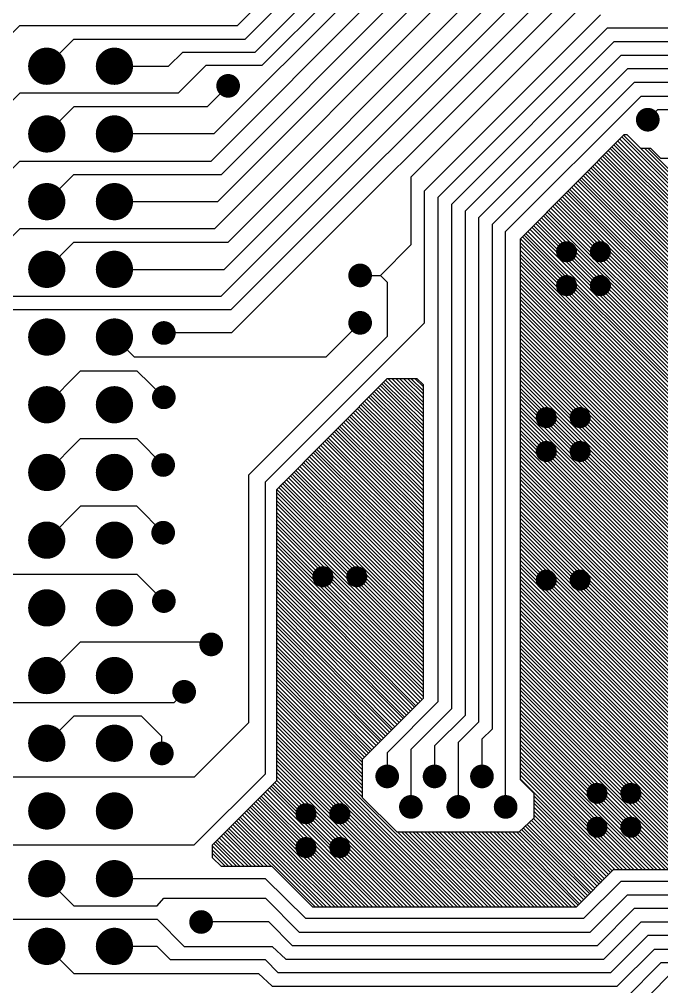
# Model space of a CAD drawing. Extents: x 295 to 953, y 10 to 290.
# Drawn here: x 520.9 to 560.7, y 133.6 to 193.5 of the extents above; entities that cross this region are included whole.
import ezdxf

# ---------------------------------------------------------------- set-up
doc = ezdxf.new("R2010")
doc.units = 0
doc.header["$LTSCALE"] = 5
doc.header["$MEASUREMENT"] = 0
doc.layers.get('0').update_dxf_attribs({"linetype": 'CONTINUOUS', "lineweight": 25})
doc.layers.add('ART02_PHO', color=2, linetype='CONTINUOUS')

msp = doc.modelspace()

# ---------------------------------------------------------------- linework, layer by layer
for points, const_width in [([(523.195, 190.571, -1), (522.042, 190.571, -1)], 1.153), ([(527.386, 190.571, -1), (526.233, 190.571, -1)], 1.153), ([(534.217, 189.356, -1), (533.484, 189.356, -1)], 0.733), ([(523.195, 186.38, -1), (522.042, 186.38, -1)], 1.153), ([(527.386, 186.38, -1), (526.233, 186.38, -1)], 1.153), ([(560.202, 187.26, -1), (559.468, 187.26, -1)], 0.733), ([(523.195, 182.189, -1), (522.042, 182.189, -1)], 1.153), ([(527.386, 182.189, -1), (526.233, 182.189, -1)], 1.153), ([(555.13, 179.088, -1), (554.481, 179.088, -1)], 0.65), ([(557.226, 179.088, -1), (556.576, 179.088, -1)], 0.65), ([(523.195, 177.998, -1), (522.042, 177.998, -1)], 1.153), ([(527.386, 177.998, -1), (526.233, 177.998, -1)], 1.153), ([(542.39, 177.621, -1), (541.656, 177.621, -1)], 0.733), ([(555.13, 176.992, -1), (554.481, 176.992, -1)], 0.65), ([(557.226, 176.992, -1), (556.576, 176.992, -1)], 0.65), ([(523.195, 173.807, -1), (522.042, 173.807, -1)], 1.153), ([(527.386, 173.807, -1), (526.233, 173.807, -1)], 1.153), ([(542.39, 174.687, -1), (541.656, 174.687, -1)], 0.733), ([(530.236, 174.059, -1), (529.502, 174.059, -1)], 0.733), ([(523.195, 169.616, -1), (522.042, 169.616, -1)], 1.153), ([(527.386, 169.616, -1), (526.233, 169.616, -1)], 1.153), ([(530.236, 170.077, -1), (529.502, 170.077, -1)], 0.733), ([(553.873, 168.82, -1), (553.224, 168.82, -1)], 0.65), ([(555.969, 168.82, -1), (555.319, 168.82, -1)], 0.65), ([(553.873, 166.724, -1), (553.224, 166.724, -1)], 0.65), ([(555.969, 166.724, -1), (555.319, 166.724, -1)], 0.65), ([(523.195, 165.425, -1), (522.042, 165.425, -1)], 1.153), ([(527.386, 165.425, -1), (526.233, 165.425, -1)], 1.153), ([(530.194, 165.886, -1), (529.461, 165.886, -1)], 0.733), ([(523.195, 161.234, -1), (522.042, 161.234, -1)], 1.153), ([(527.386, 161.234, -1), (526.233, 161.234, -1)], 1.153), ([(530.194, 161.695, -1), (529.461, 161.695, -1)], 0.733), ([(540.043, 158.971, -1), (539.393, 158.971, -1)], 0.65), ([(542.138, 158.971, -1), (541.489, 158.971, -1)], 0.65), ([(553.873, 158.762, -1), (553.224, 158.762, -1)], 0.65), ([(555.969, 158.762, -1), (555.319, 158.762, -1)], 0.65), ([(523.195, 157.043, -1), (522.042, 157.043, -1)], 1.153), ([(527.386, 157.043, -1), (526.233, 157.043, -1)], 1.153), ([(530.236, 157.462, -1), (529.502, 157.462, -1)], 0.733), ([(533.17, 154.78, -1), (532.436, 154.78, -1)], 0.733), ([(523.195, 152.852, -1), (522.042, 152.852, -1)], 1.153), ([(527.386, 152.852, -1), (526.233, 152.852, -1)], 1.153), ([(531.493, 151.846, -1), (530.76, 151.846, -1)], 0.733), ([(523.195, 148.661, -1), (522.042, 148.661, -1)], 1.153), ([(527.386, 148.661, -1), (526.233, 148.661, -1)], 1.153), ([(530.11, 148.033, -1), (529.377, 148.033, -1)], 0.733), ([(544.066, 146.608, -1), (543.333, 146.608, -1)], 0.733), ([(547, 146.608, -1), (546.266, 146.608, -1)], 0.733), ([(549.934, 146.608, -1), (549.2, 146.608, -1)], 0.733), ([(557.016, 145.56, -1), (556.367, 145.56, -1)], 0.65), ([(559.112, 145.56, -1), (558.462, 145.56, -1)], 0.65), ([(523.195, 144.47, -1), (522.042, 144.47, -1)], 1.153), ([(527.386, 144.47, -1), (526.233, 144.47, -1)], 1.153), ([(538.995, 144.303, -1), (538.345, 144.303, -1)], 0.65), ([(541.091, 144.303, -1), (540.441, 144.303, -1)], 0.65), ([(545.533, 144.722, -1), (544.8, 144.722, -1)], 0.733), ([(548.467, 144.722, -1), (547.733, 144.722, -1)], 0.733), ([(551.4, 144.722, -1), (550.667, 144.722, -1)], 0.733), ([(557.016, 143.464, -1), (556.367, 143.464, -1)], 0.65), ([(559.112, 143.464, -1), (558.462, 143.464, -1)], 0.65), ([(538.995, 142.207, -1), (538.345, 142.207, -1)], 0.65), ([(541.091, 142.207, -1), (540.441, 142.207, -1)], 0.65), ([(523.195, 140.279, -1), (522.042, 140.279, -1)], 1.153), ([(527.386, 140.279, -1), (526.233, 140.279, -1)], 1.153), ([(532.541, 137.597, -1), (531.808, 137.597, -1)], 0.733), ([(523.195, 136.088, -1), (522.042, 136.088, -1)], 1.153), ([(527.386, 136.088, -1), (526.233, 136.088, -1)], 1.153)]:
    msp.add_lwpolyline(points, format="xyb", close=True, dxfattribs=dict(const_width=const_width))
at = {"layer": 'ART02_PHO', "color": 7}
for p, q in [((534.437, 193.086), (545.166, 203.815)), ((549.357, 204.024), (535.946, 190.613)), ((549.776, 203.186), (532.971, 186.38)), ((535.527, 191.451), (546.843, 202.767)), ((534.898, 192.248), (543.909, 201.258)), ((532.803, 184.704), (548.729, 200.672)), ((533.432, 183.866), (549.357, 199.833)), ((533.222, 182.189), (549.986, 198.995)), ((550.615, 198.157), (533.012, 180.513)), ((533.599, 177.998), (553.758, 198.157)), ((554.177, 197.109), (533.39, 176.322)), ((533.851, 179.675), (551.453, 197.319)), ((554.806, 196.271), (534.018, 175.484)), ((555.434, 195.433), (534.06, 174.059)), ((556.063, 194.595), (545.166, 183.698)), ((546.005, 182.86), (556.901, 193.756)), ((518.428, 190.571), (520.942, 193.086)), ((520.942, 193.086), (534.437, 193.086)), ((557.32, 192.918), (546.843, 182.441)), ((663.562, 192.918), (557.32, 192.918)), ((522.619, 190.571), (524.295, 192.248)), ((524.295, 192.248), (534.898, 192.248)), ((557.739, 192.08), (547.681, 182.022)), ((663.981, 192.08), (557.739, 192.08)), ((530.163, 190.571), (531.043, 191.451)), ((531.043, 191.451), (535.527, 191.451)), ((558.158, 191.242), (548.519, 181.603)), ((664.4, 191.242), (558.158, 191.242)), ((526.81, 190.571), (530.163, 190.571)), ((532.468, 190.613), (530.749, 188.895)), ((535.946, 190.613), (532.468, 190.613)), ((558.578, 190.404), (549.357, 181.183)), ((664.819, 190.404), (558.578, 190.404)), ((533.851, 189.356), (532.551, 188.057)), ((558.997, 189.565), (550.196, 180.764)), ((665.238, 189.565), (558.997, 189.565)), ((520.942, 188.895), (518.428, 186.38)), ((530.749, 188.895), (520.942, 188.895)), ((551.034, 180.345), (559.416, 188.727)), ((559.416, 188.727), (665.658, 188.727)), ((524.295, 188.057), (522.619, 186.38)), ((532.551, 188.057), (524.295, 188.057)), ((559.835, 187.26), (560.463, 187.889)), ((560.463, 187.889), (658.742, 187.889)), ((532.971, 186.38), (526.81, 186.38)), ((551.956, 179.884), (558.368, 186.338)), ((601.829, 142.836), (558.326, 186.296)), ((558.368, 186.338), (558.536, 186.338)), ((558.536, 186.338), (559.374, 185.5)), ((601.2, 142.207), (557.739, 185.71)), ((601.326, 142.333), (557.865, 185.794)), ((601.451, 142.459), (557.991, 185.919)), ((601.577, 142.584), (558.117, 186.045)), ((601.703, 142.71), (558.242, 186.171)), ((600.613, 141.62), (557.153, 185.081)), ((600.739, 141.746), (557.278, 185.207)), ((600.865, 141.872), (557.404, 185.333)), ((600.99, 141.998), (557.53, 185.458)), ((601.116, 142.123), (557.614, 185.584)), ((601.912, 142.92), (559.374, 185.5)), ((559.374, 185.5), (560.002, 185.5)), ((602.038, 143.045), (559.625, 185.5)), ((602.164, 143.171), (559.835, 185.5)), ((560.002, 185.5), (560.631, 184.872)), ((518.428, 182.189), (520.942, 184.704)), ((520.942, 184.704), (532.803, 184.704)), ((600.027, 141.034), (556.566, 184.494)), ((600.152, 141.159), (556.692, 184.62)), ((600.278, 141.285), (556.817, 184.746)), ((600.404, 141.411), (556.901, 184.872)), ((600.488, 141.495), (557.027, 184.997)), ((560.631, 184.872), (562.349, 184.872)), ((522.619, 182.189), (524.295, 183.866)), ((524.295, 183.866), (533.432, 183.866)), ((599.063, 140.824), (555.979, 183.908)), ((599.314, 140.824), (556.105, 184.033)), ((599.566, 140.824), (556.189, 184.159)), ((599.775, 140.824), (556.314, 184.285)), ((599.901, 140.908), (556.44, 184.369)), ((545.166, 183.698), (545.166, 179.507)), ((597.889, 140.824), (555.392, 183.321)), ((598.141, 140.824), (555.518, 183.447)), ((598.35, 140.824), (555.602, 183.572)), ((598.602, 140.824), (555.728, 183.656)), ((598.853, 140.824), (555.853, 183.782)), ((546.005, 174.687), (546.005, 182.86)), ((596.716, 140.824), (554.806, 182.734)), ((596.925, 140.824), (554.889, 182.86)), ((597.177, 140.824), (555.015, 182.944)), ((597.428, 140.824), (555.141, 183.069)), ((597.638, 140.824), (555.267, 183.195)), ((526.81, 182.189), (533.222, 182.189)), ((546.843, 182.441), (546.843, 151.218)), ((595.5, 140.824), (554.177, 182.147)), ((595.752, 140.824), (554.303, 182.273)), ((596.003, 140.824), (554.428, 182.357)), ((596.213, 140.824), (554.554, 182.483)), ((596.464, 140.824), (554.68, 182.608)), ((547.681, 182.022), (547.681, 150.799)), ((548.519, 181.603), (548.519, 150.38)), ((594.117, 140.824), (553.465, 181.435)), ((594.327, 140.824), (553.59, 181.561)), ((594.578, 140.824), (553.716, 181.644)), ((594.83, 140.824), (553.842, 181.77)), ((595.039, 140.824), (553.967, 181.896)), ((595.291, 140.824), (554.093, 182.022)), ((549.357, 181.183), (549.357, 149.96)), ((592.902, 140.824), (552.878, 180.848)), ((593.153, 140.824), (553.003, 180.932)), ((593.405, 140.824), (553.129, 181.058)), ((593.614, 140.824), (553.255, 181.183)), ((593.866, 140.824), (553.381, 181.309)), ((520.942, 180.513), (518.428, 177.998)), ((533.012, 180.513), (520.942, 180.513)), ((550.196, 180.764), (550.196, 149.541)), ((551.034, 144.722), (551.034, 180.345)), ((591.98, 140.824), (552.417, 180.345)), ((592.189, 140.824), (552.542, 180.471)), ((592.441, 140.824), (552.668, 180.597)), ((592.692, 140.824), (552.752, 180.722)), ((522.619, 177.998), (524.295, 179.675)), ((524.295, 179.675), (533.851, 179.675)), ((591.016, 140.824), (551.956, 179.884)), ((551.956, 146.398), (551.956, 179.884)), ((591.267, 140.824), (552.081, 180.01)), ((591.477, 140.824), (552.165, 180.136)), ((591.728, 140.824), (552.291, 180.22)), ((545.166, 179.507), (543.28, 177.621)), ((590.764, 140.824), (551.956, 179.633)), ((590.555, 140.824), (551.956, 179.423)), ((590.303, 140.824), (551.956, 179.172)), ((590.052, 140.824), (551.956, 178.92)), ((589.842, 140.824), (551.956, 178.711)), ((589.591, 140.824), (551.956, 178.459)), ((526.81, 177.998), (533.599, 177.998)), ((589.339, 140.824), (551.956, 178.25)), ((589.13, 140.824), (551.956, 177.998)), ((542.023, 177.621), (543.28, 177.621)), ((543.28, 177.621), (543.699, 177.202)), ((588.878, 140.824), (551.956, 177.747)), ((588.627, 140.824), (551.956, 177.537)), ((588.417, 140.824), (551.956, 177.286)), ((543.699, 177.202), (543.699, 173.849)), ((588.166, 140.824), (551.956, 177.034)), ((587.915, 140.824), (551.956, 176.825)), ((533.39, 176.322), (516.751, 176.322)), ((587.705, 140.824), (551.956, 176.573)), ((587.454, 140.824), (551.956, 176.322)), ((587.202, 140.824), (551.956, 176.112)), ((534.018, 175.484), (520.104, 175.484)), ((586.993, 140.824), (551.956, 175.861)), ((586.741, 140.824), (551.956, 175.609)), ((586.531, 140.824), (551.956, 175.4)), ((586.28, 140.824), (551.956, 175.148)), ((586.029, 140.824), (551.956, 174.897)), ((536.156, 164.839), (546.005, 174.687)), ((539.928, 172.592), (542.023, 174.687)), ((585.819, 140.824), (551.956, 174.687)), ((585.568, 140.824), (551.956, 174.436)), ((526.81, 173.807), (528.025, 172.592)), ((534.06, 174.059), (529.869, 174.059)), ((543.699, 173.849), (535.108, 165.258)), ((585.316, 140.824), (551.956, 174.184)), ((585.107, 140.824), (551.956, 173.975)), ((584.855, 140.824), (551.956, 173.723)), ((584.604, 140.824), (551.956, 173.472)), ((584.394, 140.824), (551.956, 173.262)), ((528.025, 172.592), (539.928, 172.592)), ((584.143, 140.824), (551.956, 173.011)), ((583.891, 140.824), (551.956, 172.76)), ((583.682, 140.824), (551.956, 172.55)), ((583.43, 140.824), (551.956, 172.299)), ((583.179, 140.824), (551.956, 172.047)), ((522.619, 169.616), (524.714, 171.712)), ((524.714, 171.712), (528.193, 171.712)), ((528.193, 171.712), (529.869, 170.077)), ((582.969, 140.824), (551.956, 171.838)), ((582.718, 140.824), (551.956, 171.586)), ((582.466, 140.824), (551.956, 171.335)), ((536.868, 164.378), (543.699, 171.251)), ((545.921, 167.898), (543.155, 170.664)), ((545.921, 168.149), (543.28, 170.79)), ((545.921, 168.359), (543.364, 170.915)), ((545.921, 168.61), (543.49, 170.999)), ((545.921, 168.862), (543.616, 171.125)), ((543.699, 171.251), (545.544, 171.251)), ((545.921, 169.071), (543.741, 171.251)), ((545.921, 169.323), (543.993, 171.251)), ((545.921, 169.574), (544.244, 171.251)), ((545.921, 169.784), (544.454, 171.251)), ((545.921, 170.035), (544.705, 171.251)), ((545.921, 170.287), (544.957, 171.251)), ((545.921, 170.496), (545.166, 171.251)), ((545.921, 170.748), (545.418, 171.251)), ((545.544, 171.251), (545.921, 170.874)), ((545.921, 170.874), (545.921, 151.427)), ((582.257, 140.824), (551.956, 171.125)), ((582.005, 140.824), (551.956, 170.874)), ((545.921, 166.724), (542.568, 170.077)), ((545.921, 166.976), (542.652, 170.203)), ((545.921, 167.186), (542.777, 170.329)), ((545.921, 167.437), (542.903, 170.413)), ((545.921, 167.688), (543.029, 170.538)), ((581.754, 140.824), (551.956, 170.622)), ((581.544, 140.824), (551.956, 170.413)), ((581.293, 140.824), (551.956, 170.161)), ((545.921, 165.551), (541.939, 169.491)), ((545.921, 165.761), (542.065, 169.616)), ((545.921, 166.012), (542.191, 169.7)), ((545.921, 166.263), (542.316, 169.826)), ((545.921, 166.473), (542.442, 169.952)), ((581.041, 140.824), (551.956, 169.952)), ((580.832, 140.824), (551.956, 169.7)), ((545.921, 164.336), (541.353, 168.904)), ((545.921, 164.587), (541.478, 168.988)), ((545.921, 164.839), (541.604, 169.113)), ((545.921, 165.048), (541.73, 169.239)), ((545.921, 165.3), (541.855, 169.365)), ((580.58, 140.824), (551.956, 169.449)), ((580.329, 140.824), (551.956, 169.239)), ((580.119, 140.824), (551.956, 168.988)), ((545.921, 163.162), (540.766, 168.275)), ((545.921, 163.414), (540.892, 168.401)), ((545.921, 163.623), (541.017, 168.527)), ((545.921, 163.875), (541.143, 168.652)), ((545.921, 164.126), (541.227, 168.778)), ((579.868, 140.824), (551.956, 168.736)), ((579.616, 140.824), (551.956, 168.527)), ((579.407, 140.824), (551.956, 168.275)), ((545.921, 161.989), (540.179, 167.688)), ((545.921, 162.198), (540.305, 167.814)), ((545.921, 162.45), (540.43, 167.94)), ((545.921, 162.701), (540.514, 168.066)), ((545.921, 162.911), (540.64, 168.191)), ((579.155, 140.824), (551.956, 168.024)), ((578.904, 140.824), (551.956, 167.814)), ((522.619, 165.425), (524.714, 167.521)), ((524.714, 167.521), (528.193, 167.521)), ((528.193, 167.521), (529.827, 165.886)), ((545.921, 160.773), (539.592, 167.102)), ((545.921, 161.025), (539.718, 167.227)), ((545.921, 161.276), (539.844, 167.353)), ((545.921, 161.486), (539.928, 167.479)), ((545.921, 161.737), (540.053, 167.563)), ((578.694, 140.824), (551.956, 167.563)), ((578.443, 140.824), (551.956, 167.311)), ((578.233, 140.824), (551.956, 167.102)), ((545.921, 159.6), (539.006, 166.515)), ((545.921, 159.851), (539.131, 166.641)), ((545.921, 160.103), (539.215, 166.766)), ((545.921, 160.312), (539.341, 166.85)), ((545.921, 160.564), (539.467, 166.976)), ((577.982, 140.824), (551.956, 166.85)), ((577.73, 140.824), (551.956, 166.599)), ((545.921, 158.426), (538.419, 165.928)), ((545.921, 158.678), (538.503, 166.054)), ((545.921, 158.887), (538.628, 166.18)), ((545.921, 159.139), (538.754, 166.263)), ((545.921, 159.39), (538.88, 166.389)), ((577.521, 140.824), (551.956, 166.389)), ((577.269, 140.824), (551.956, 166.138)), ((577.018, 140.824), (551.956, 165.886)), ((545.921, 157.253), (537.79, 165.341)), ((545.921, 157.462), (537.916, 165.467)), ((545.921, 157.714), (538.042, 165.551)), ((545.921, 157.965), (538.167, 165.677)), ((545.921, 158.175), (538.293, 165.802)), ((576.808, 140.824), (551.956, 165.677)), ((576.557, 140.824), (551.956, 165.425)), ((535.108, 165.258), (535.108, 149.919)), ((536.156, 146.775), (536.156, 164.839)), ((545.921, 156.037), (537.203, 164.755)), ((545.921, 156.289), (537.329, 164.839)), ((545.921, 156.54), (537.455, 164.964)), ((545.921, 156.75), (537.581, 165.09)), ((545.921, 157.001), (537.706, 165.216)), ((576.305, 140.824), (551.956, 165.174)), ((576.096, 140.824), (551.956, 164.964)), ((575.844, 140.824), (551.956, 164.713)), ((545.921, 155.325), (536.868, 164.378)), ((536.868, 146.356), (536.868, 164.378)), ((545.921, 155.115), (536.868, 164.168)), ((545.921, 155.576), (536.994, 164.503)), ((545.921, 155.828), (537.078, 164.629)), ((575.593, 140.824), (551.956, 164.461)), ((575.383, 140.824), (551.956, 164.252)), ((545.921, 154.864), (536.868, 163.917)), ((545.921, 154.613), (536.868, 163.665)), ((575.132, 140.824), (551.956, 164)), ((574.881, 140.824), (551.956, 163.749)), ((574.671, 140.824), (551.956, 163.539)), ((524.714, 163.33), (522.619, 161.234)), ((528.193, 163.33), (524.714, 163.33)), ((529.827, 161.695), (528.193, 163.33)), ((545.921, 154.403), (536.868, 163.456)), ((545.921, 154.151), (536.868, 163.204)), ((545.921, 153.9), (536.868, 162.953)), ((574.42, 140.824), (551.956, 163.288)), ((574.168, 140.824), (551.956, 163.036)), ((545.921, 153.69), (536.868, 162.743)), ((545.921, 153.439), (536.868, 162.492)), ((573.958, 140.824), (551.956, 162.827)), ((573.707, 140.824), (551.956, 162.575)), ((573.456, 140.824), (551.956, 162.324)), ((545.921, 153.188), (536.868, 162.24)), ((545.921, 152.978), (536.868, 162.031)), ((545.921, 152.727), (536.868, 161.779)), ((573.246, 140.824), (551.956, 162.114)), ((572.995, 140.824), (551.956, 161.863)), ((545.921, 152.475), (536.868, 161.528)), ((545.921, 152.266), (536.868, 161.318)), ((572.743, 140.824), (551.956, 161.653)), ((572.534, 140.824), (551.956, 161.402)), ((572.282, 140.824), (551.956, 161.15)), ((545.921, 152.014), (536.868, 161.067)), ((545.921, 151.805), (536.868, 160.857)), ((545.921, 151.553), (536.868, 160.606)), ((572.031, 140.824), (551.956, 160.941)), ((571.821, 140.824), (551.956, 160.689)), ((545.837, 151.385), (536.868, 160.354)), ((545.711, 151.26), (536.868, 160.145)), ((545.585, 151.134), (536.868, 159.893)), ((571.57, 140.824), (551.956, 160.438)), ((571.318, 140.824), (551.956, 160.228)), ((571.109, 140.824), (551.956, 159.977)), ((545.46, 151.008), (536.868, 159.642)), ((545.376, 150.924), (536.868, 159.432)), ((570.857, 140.824), (551.956, 159.726)), ((570.648, 140.824), (551.956, 159.516)), ((520.523, 159.139), (528.193, 159.139)), ((528.193, 159.139), (529.869, 157.462)), ((545.25, 150.799), (536.868, 159.181)), ((545.124, 150.673), (536.868, 158.929)), ((544.999, 150.547), (536.868, 158.72)), ((570.396, 140.824), (551.956, 159.265)), ((570.145, 140.824), (551.956, 159.013)), ((569.935, 140.824), (551.956, 158.804)), ((544.873, 150.422), (536.868, 158.468)), ((544.747, 150.296), (536.868, 158.217)), ((569.684, 140.824), (551.956, 158.552)), ((569.432, 140.824), (551.956, 158.301)), ((569.223, 140.824), (551.956, 158.091)), ((544.663, 150.212), (536.868, 158.007)), ((544.538, 150.086), (536.868, 157.756)), ((544.412, 149.96), (536.868, 157.504)), ((568.971, 140.824), (551.956, 157.84)), ((568.72, 140.824), (551.956, 157.588)), ((544.286, 149.835), (536.868, 157.295)), ((544.16, 149.709), (536.868, 157.043)), ((568.51, 140.824), (551.956, 157.379)), ((568.259, 140.824), (551.956, 157.127)), ((544.035, 149.583), (536.868, 156.792)), ((543.951, 149.499), (536.868, 156.582)), ((543.825, 149.374), (536.868, 156.331)), ((568.007, 140.824), (551.956, 156.876)), ((567.798, 140.824), (551.956, 156.666)), ((567.546, 140.824), (551.956, 156.415)), ((543.699, 149.248), (536.868, 156.079)), ((543.574, 149.122), (536.868, 155.87)), ((567.295, 140.824), (551.956, 156.163)), ((567.085, 140.824), (551.956, 155.954)), ((566.834, 140.824), (551.956, 155.702)), ((543.448, 148.997), (536.868, 155.618)), ((543.322, 148.871), (536.868, 155.367)), ((543.238, 148.787), (536.868, 155.157)), ((566.582, 140.824), (551.956, 155.451)), ((566.373, 140.824), (551.956, 155.241)), ((522.619, 152.852), (524.714, 154.948)), ((524.714, 154.948), (532.593, 154.948)), ((532.593, 154.948), (532.803, 154.78)), ((543.113, 148.661), (536.868, 154.906)), ((542.987, 148.536), (536.868, 154.654)), ((566.121, 140.824), (551.956, 154.99)), ((565.87, 140.824), (551.956, 154.738)), ((565.66, 140.824), (551.956, 154.529)), ((542.861, 148.41), (536.868, 154.445)), ((542.736, 148.284), (536.868, 154.193)), ((542.652, 148.158), (536.868, 153.942)), ((565.409, 140.824), (551.956, 154.277)), ((565.157, 140.824), (551.956, 154.068)), ((542.526, 148.075), (536.868, 153.732)), ((542.4, 147.949), (536.868, 153.481)), ((564.948, 140.824), (551.956, 153.816)), ((564.696, 140.824), (551.956, 153.565)), ((564.445, 140.824), (551.956, 153.355)), ((542.275, 147.823), (536.868, 153.229)), ((542.149, 147.697), (536.868, 153.02)), ((542.149, 147.488), (536.868, 152.768)), ((564.235, 140.824), (551.956, 153.104)), ((563.984, 140.824), (551.956, 152.852)), ((542.149, 147.278), (536.868, 152.559)), ((542.149, 147.027), (536.868, 152.307)), ((563.732, 140.824), (551.956, 152.643)), ((563.523, 140.824), (551.956, 152.391)), ((563.271, 140.824), (551.956, 152.14)), ((530.498, 151.176), (531.126, 151.846)), ((542.149, 146.775), (536.868, 152.056)), ((542.149, 146.566), (536.868, 151.846)), ((542.149, 146.314), (536.868, 151.595)), ((563.02, 140.824), (551.956, 151.93)), ((562.81, 140.824), (551.956, 151.679)), ((516.751, 151.176), (530.498, 151.176)), ((542.149, 146.063), (536.868, 151.344)), ((542.149, 145.853), (536.868, 151.134)), ((545.921, 151.427), (542.149, 147.655)), ((546.843, 151.218), (543.699, 148.075)), ((562.559, 140.824), (551.956, 151.427)), ((562.349, 140.824), (551.956, 151.218)), ((562.098, 140.824), (551.956, 150.966)), ((524.295, 150.338), (522.619, 148.661)), ((528.486, 150.338), (524.295, 150.338)), ((529.743, 149.08), (528.486, 150.338)), ((542.149, 145.602), (536.868, 150.883)), ((542.149, 145.35), (536.868, 150.631)), ((548.771, 138.519), (536.868, 150.422)), ((547.681, 150.799), (545.166, 148.284)), ((548.519, 150.38), (546.633, 148.494)), ((561.847, 140.824), (551.956, 150.715)), ((561.637, 140.824), (551.956, 150.505)), ((535.108, 149.919), (531.755, 146.566)), ((548.519, 138.519), (536.868, 150.17)), ((548.268, 138.519), (536.868, 149.919)), ((548.058, 138.519), (536.868, 149.709)), ((549.357, 149.96), (548.1, 148.703)), ((561.385, 140.824), (551.956, 150.254)), ((561.134, 140.824), (551.956, 150.002)), ((560.924, 140.824), (551.956, 149.793)), ((547.807, 138.519), (536.868, 149.458)), ((547.555, 138.519), (536.868, 149.206)), ((550.196, 149.541), (549.567, 148.913)), ((560.673, 140.824), (551.956, 149.541)), ((560.422, 140.824), (551.956, 149.29)), ((529.743, 148.033), (529.743, 149.08)), ((547.346, 138.519), (536.868, 148.997)), ((547.094, 138.519), (536.868, 148.745)), ((548.1, 148.703), (548.1, 144.722)), ((549.567, 148.913), (549.567, 146.608)), ((560.212, 140.824), (551.956, 149.08)), ((559.961, 140.824), (551.956, 148.829)), ((559.709, 140.824), (551.956, 148.577)), ((546.843, 138.519), (536.868, 148.494)), ((546.633, 138.519), (536.868, 148.284)), ((546.382, 138.519), (536.868, 148.033)), ((543.699, 148.075), (543.699, 146.608)), ((545.166, 148.284), (545.166, 144.722)), ((546.633, 148.494), (546.633, 146.608)), ((559.5, 140.824), (551.956, 148.368)), ((559.248, 140.824), (551.956, 148.116)), ((546.13, 138.519), (536.868, 147.781)), ((545.921, 138.519), (536.868, 147.572)), ((545.669, 138.519), (536.868, 147.32)), ((542.149, 147.655), (542.149, 145.308)), ((558.997, 140.824), (551.956, 147.865)), ((558.787, 140.824), (551.956, 147.655)), ((558.536, 140.824), (551.956, 147.404)), ((531.755, 142.375), (536.156, 146.775)), ((545.418, 138.519), (536.868, 147.069)), ((545.208, 138.519), (536.868, 146.859)), ((558.284, 140.824), (551.956, 147.153)), ((558.075, 140.824), (551.956, 146.943)), ((531.755, 146.566), (520.523, 146.566)), ((532.887, 142.375), (536.868, 146.356)), ((544.244, 138.519), (536.617, 146.105)), ((544.496, 138.519), (536.742, 146.231)), ((544.957, 138.519), (536.868, 146.608)), ((544.705, 138.519), (536.868, 146.356)), ((557.823, 140.824), (551.956, 146.692)), ((557.656, 140.74), (551.956, 146.44)), ((552.794, 145.56), (551.956, 146.398)), ((543.071, 138.519), (536.03, 145.518)), ((543.28, 138.519), (536.156, 145.644)), ((543.532, 138.519), (536.281, 145.769)), ((543.783, 138.519), (536.407, 145.895)), ((543.993, 138.519), (536.491, 146.021)), ((552.794, 144.051), (552.794, 145.56)), ((541.855, 138.519), (535.443, 144.931)), ((542.107, 138.519), (535.569, 145.057)), ((542.358, 138.519), (535.695, 145.183)), ((542.568, 138.519), (535.778, 145.308)), ((542.819, 138.519), (535.904, 145.392)), ((542.149, 145.308), (544.286, 143.171)), ((557.53, 140.656), (552.794, 145.392)), ((557.404, 140.531), (552.794, 145.141)), ((557.278, 140.405), (552.794, 144.931)), ((540.682, 138.519), (534.856, 144.345)), ((540.933, 138.519), (534.982, 144.47)), ((541.143, 138.519), (535.066, 144.596)), ((541.394, 138.519), (535.192, 144.722)), ((541.646, 138.519), (535.317, 144.806)), ((557.153, 140.279), (552.794, 144.68)), ((557.027, 140.154), (552.794, 144.428)), ((539.508, 138.519), (534.27, 143.758)), ((539.76, 138.519), (534.354, 143.884)), ((539.969, 138.519), (534.479, 144.009)), ((540.221, 138.519), (534.605, 144.093)), ((540.472, 138.519), (534.731, 144.219)), ((551.872, 143.171), (552.794, 144.051)), ((556.566, 139.693), (552.501, 143.758)), ((556.692, 139.818), (552.626, 143.884)), ((556.817, 139.944), (552.752, 144.009)), ((556.943, 140.028), (552.794, 144.219)), ((535.82, 141.034), (533.641, 143.171)), ((536.03, 141.034), (533.767, 143.297)), ((536.281, 141.034), (533.893, 143.381)), ((536.533, 141.034), (534.018, 143.506)), ((539.257, 138.519), (534.144, 143.632)), ((544.286, 143.171), (551.872, 143.171)), ((548.98, 138.519), (544.328, 143.171)), ((549.232, 138.519), (544.58, 143.171)), ((549.441, 138.519), (544.789, 143.171)), ((549.693, 138.519), (545.041, 143.171)), ((549.944, 138.519), (545.292, 143.171)), ((550.154, 138.519), (545.502, 143.171)), ((550.405, 138.519), (545.753, 143.171)), ((550.657, 138.519), (546.005, 143.171)), ((550.866, 138.519), (546.214, 143.171)), ((551.118, 138.519), (546.466, 143.171)), ((551.369, 138.519), (546.717, 143.171)), ((551.579, 138.519), (546.927, 143.171)), ((551.83, 138.519), (547.178, 143.171)), ((552.081, 138.519), (547.429, 143.171)), ((552.291, 138.519), (547.639, 143.171)), ((552.542, 138.519), (547.89, 143.171)), ((552.794, 138.519), (548.142, 143.171)), ((553.003, 138.519), (548.351, 143.171)), ((553.255, 138.519), (548.603, 143.171)), ((553.506, 138.519), (548.854, 143.171)), ((553.716, 138.519), (549.064, 143.171)), ((553.967, 138.519), (549.315, 143.171)), ((554.219, 138.519), (549.567, 143.171)), ((554.428, 138.519), (549.776, 143.171)), ((554.68, 138.519), (550.028, 143.171)), ((554.931, 138.519), (550.279, 143.171)), ((555.141, 138.519), (550.489, 143.171)), ((555.392, 138.519), (550.74, 143.171)), ((555.518, 138.645), (550.992, 143.171)), ((555.602, 138.729), (551.201, 143.171)), ((555.728, 138.854), (551.453, 143.171)), ((555.853, 138.98), (551.704, 143.171)), ((555.979, 139.106), (551.914, 143.171)), ((556.105, 139.232), (552.04, 143.297)), ((556.231, 139.357), (552.123, 143.423)), ((556.314, 139.441), (552.249, 143.548)), ((556.44, 139.567), (552.375, 143.632)), ((534.605, 141.034), (533.054, 142.584)), ((534.856, 141.034), (533.18, 142.668)), ((535.108, 141.034), (533.306, 142.794)), ((535.317, 141.034), (533.432, 142.92)), ((535.569, 141.034), (533.557, 143.045)), ((516.332, 142.375), (531.755, 142.375)), ((532.887, 141.578), (532.887, 142.375)), ((534.144, 141.034), (532.887, 142.291)), ((533.893, 141.034), (532.887, 142.04)), ((534.395, 141.034), (532.971, 142.459)), ((533.683, 141.034), (532.887, 141.83)), ((533.432, 141.034), (532.887, 141.578)), ((536.575, 141.034), (533.432, 141.034)), ((539.089, 138.519), (536.575, 141.034)), ((557.697, 140.824), (555.392, 138.519)), ((599.817, 140.824), (557.697, 140.824)), ((522.619, 140.279), (524.295, 138.603)), ((536.156, 140.279), (526.81, 140.279)), ((538.67, 137.807), (536.156, 140.279)), ((558.158, 140.112), (555.853, 137.807)), ((600.278, 140.112), (558.158, 140.112)), ((529.45, 138.603), (529.869, 139.064)), ((529.869, 139.064), (536.156, 139.064)), ((536.156, 139.064), (538.251, 136.968)), ((556.272, 136.968), (558.578, 139.273)), ((558.578, 139.273), (601.116, 139.273)), ((524.295, 138.603), (529.45, 138.603)), ((555.392, 138.519), (539.089, 138.519)), ((558.997, 138.435), (556.692, 136.13)), ((601.745, 138.435), (558.997, 138.435)), ((516.751, 137.765), (529.45, 137.765)), ((529.45, 137.765), (531.126, 136.088)), ((555.853, 137.807), (538.67, 137.807)), ((536.365, 137.597), (532.174, 137.597)), ((537.832, 136.13), (536.365, 137.597)), ((557.111, 135.292), (559.416, 137.597)), ((559.416, 137.597), (602.373, 137.597)), ((538.251, 136.968), (556.272, 136.968)), ((559.835, 136.759), (557.53, 134.454)), ((603.002, 136.759), (559.835, 136.759)), ((522.619, 136.088), (524.295, 134.412)), ((529.45, 136.088), (526.81, 136.088)), ((530.288, 135.25), (529.45, 136.088)), ((531.126, 136.088), (536.575, 136.088)), ((536.575, 136.088), (537.413, 135.292)), ((556.692, 136.13), (537.832, 136.13)), ((557.949, 133.616), (560.254, 135.921)), ((560.254, 135.921), (603.84, 135.921)), ((536.156, 135.25), (530.288, 135.25)), ((536.952, 134.454), (536.156, 135.25)), ((537.413, 135.292), (557.111, 135.292)), ((558.368, 132.777), (560.673, 135.082)), ((560.673, 135.082), (604.469, 135.082)), ((524.295, 134.412), (535.737, 134.412)), ((535.737, 134.412), (536.575, 133.616)), ((557.53, 134.454), (536.952, 134.454)), ((558.787, 131.897), (561.092, 134.244)), ((536.575, 133.616), (557.949, 133.616))]:
    msp.add_line(p, q, dxfattribs=at)

doc.saveas('drawing.dxf')
